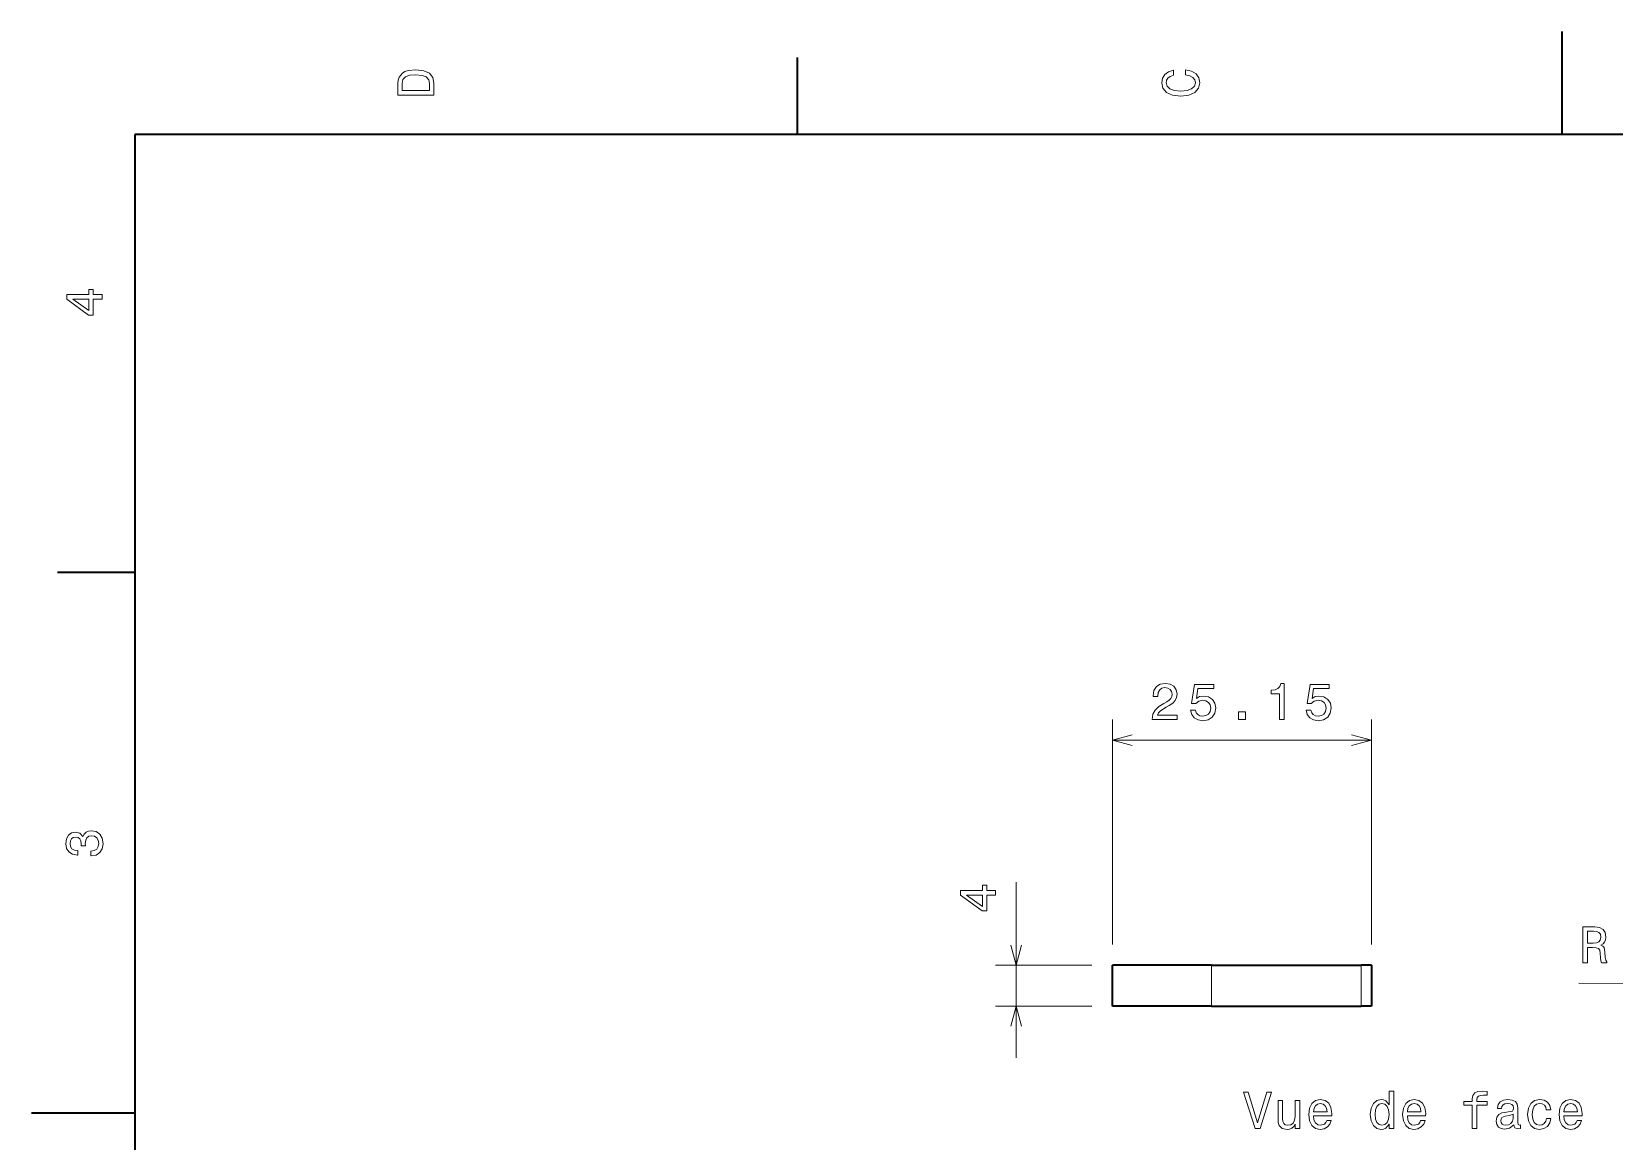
# Model space of a CAD drawing. Extents: x 0 to 296, y 0 to 210.
# Drawn here: x 0 to 153.6, y 102.3 to 210 of the extents above; entities that cross this region are included whole.
import ezdxf

# ---------------------------------------------------------------- set-up
doc = ezdxf.new("R2010")
doc.units = 0

msp = doc.modelspace()

# ---------------------------------------------------------------- linework, layer by layer
at = {"color": 7, "lineweight": 35, "ltscale": 0.25}
for p, q in [((148.5, 200), (148.5, 210)), ((10, 105), (0, 105))]:
    msp.add_line(p, q, dxfattribs=at)
at = {"color": 7, "lineweight": 35, "ltscale": 0.1875}
for p, q in [((74.300003, 200), (74.300003, 207.5)), ((10, 157.5), (2.5, 157.5))]:
    msp.add_line(p, q, dxfattribs=at)
at = {"color": 7, "lineweight": 35}
for p, q in [((287, 200), (10, 200)), ((10, 200), (10, 10))]:
    msp.add_line(p, q, dxfattribs=at)
at = {"color": 7, "lineweight": 13}
for p, q in [((104.854126, 121.381889), (104.854126, 143.206024)), ((129.999329, 121.381889), (129.999329, 143.206024)), ((104.854126, 141.206024), (129.999329, 141.206024)), ((202.011414, 117.510513), (150.092667, 117.607803))]:
    msp.add_line(p, q, dxfattribs=at)
at = {"color": 7, "lineweight": 13, "ltscale": 0.425901}
msp.add_line((95.527161, 110.381889), (95.527161, 127.417915), dxfattribs=at)
at = {"color": 7, "lineweight": 13, "ltscale": 0.233174}
for p, q in [((102.854126, 119.381889), (93.527161, 119.381889)), ((102.854126, 115.381889), (93.527161, 115.381889))]:
    msp.add_line(p, q, dxfattribs=at)
at = {"color": 7, "lineweight": 35, "ltscale": 0.24}
for p, q in [((114.454132, 119.381889), (104.854126, 119.381889)), ((114.454132, 115.381889), (104.854126, 115.381889))]:
    msp.add_line(p, q, dxfattribs=at)
at = {"color": 7, "lineweight": 35, "ltscale": 0.1}
for p, q in [((104.854126, 115.381889), (104.854126, 119.381889)), ((129.999329, 119.381889), (129.999329, 115.381889))]:
    msp.add_line(p, q, dxfattribs=at)
at = {"color": 7, "lineweight": 13, "ltscale": 0.1}
for p, q in [((114.454132, 115.381889), (114.454132, 119.381889)), ((128.999329, 119.381889), (128.999329, 115.381889))]:
    msp.add_line(p, q, dxfattribs=at)
at = {"color": 7, "lineweight": 35, "ltscale": 0.36363}
for p, q in [((114.454132, 119.381889), (128.999329, 119.381889)), ((114.454132, 115.381889), (128.999329, 115.381889))]:
    msp.add_line(p, q, dxfattribs=at)
at = {"color": 7, "lineweight": 35, "ltscale": 0.025}
for p, q in [((129.999329, 119.381889), (128.999329, 119.381889)), ((129.999329, 115.381889), (128.999329, 115.381889))]:
    msp.add_line(p, q, dxfattribs=at)
at = {"color": 7, "lineweight": 13}
for points in [[(35.533215, 204.994965), (35.533215, 203.829971), (39.033215, 203.829971), (39.033215, 204.994965), (38.922264, 205.544678), (38.584366, 205.953171), (38.034657, 206.205338), (37.283215, 206.296112), (36.516644, 206.215424), (36.21405, 206.114563), (35.971977, 205.973343), (35.644165, 205.56485), (35.563473, 205.297562)], [(35.951801, 204.959656), (36.027451, 205.342941), (36.259438, 205.605194), (36.672985, 205.761536), (37.283215, 205.811966), (37.873272, 205.756485), (38.286816, 205.600143), (38.533936, 205.332855), (38.614628, 204.959656), (38.614628, 204.298996), (35.951801, 204.298996)], [(111.93206, 205.817017), (112.35569, 205.716141), (112.658287, 205.549713), (112.844887, 205.317734), (112.905403, 205.045395), (112.814629, 204.71759), (112.54229, 204.460388), (112.098488, 204.28891), (111.483215, 204.233429), (110.872986, 204.28891), (110.424141, 204.455338), (110.151802, 204.71254), (110.055984, 205.045395), (110.106415, 205.287476), (110.247627, 205.494247), (110.474571, 205.655624), (110.787247, 205.766571), (110.787247, 206.245682), (110.308144, 206.094391), (109.94503, 205.832138), (109.718086, 205.474075), (109.637398, 205.045395), (109.763474, 204.510818), (110.116501, 204.10231), (110.696472, 203.840057), (111.483215, 203.749283), (112.269958, 203.840057), (112.84993, 204.10231), (113.208, 204.510818), (113.329041, 205.045395), (113.233215, 205.51442), (112.965927, 205.892654), (112.527161, 206.159943), (111.93206, 206.301163)], [(6.833213, 184.02739), (6.833213, 184.481277), (5.965778, 184.481277), (5.965778, 184.98056), (5.56232, 184.98056), (5.56232, 184.481277), (3.408862, 184.481277), (3.408862, 184.022339), (5.521974, 182.489197), (5.965778, 182.489197), (5.965778, 184.02739)], [(5.56232, 182.912827), (3.993876, 184.02739), (5.56232, 184.02739)], [(108.724136, 143.206024), (111.129753, 143.206024), (111.129753, 143.63974), (109.228455, 143.63974), (109.334366, 143.87677), (109.515923, 144.073456), (110.075722, 144.431519), (110.373276, 144.582825), (110.706123, 144.799683), (110.943161, 145.051849), (111.079323, 145.349396), (111.129753, 145.687286), (111.044022, 146.110901), (110.806992, 146.443756), (110.443878, 146.655579), (109.974854, 146.731232), (109.490707, 146.645508), (109.122551, 146.408478), (108.885521, 146.030212), (108.804825, 145.530945), (108.804825, 145.460327), (109.263763, 145.460327), (109.263763, 145.500671), (109.309151, 145.843628), (109.44532, 146.095795), (109.662178, 146.257172), (109.949638, 146.312653), (110.242149, 146.262207), (110.459007, 146.136139), (110.60022, 145.939453), (110.65065, 145.692322), (110.615349, 145.460327), (110.519524, 145.263641), (110.358139, 145.092194), (110.136238, 144.940887), (109.838692, 144.77951), (109.344452, 144.466827), (108.996475, 144.133972), (108.789696, 143.730499), (108.724136, 143.221161)], [(112.439987, 144.118835), (112.550934, 143.705292), (112.798058, 143.382538), (113.161163, 143.180786), (113.625145, 143.105164), (114.134506, 143.195923), (114.532928, 143.443054), (114.785088, 143.836426), (114.880905, 144.340729), (114.795174, 144.809753), (114.553101, 145.177917), (114.174858, 145.414948), (113.685661, 145.500671), (113.307419, 145.440155), (113.014915, 145.273743), (113.156128, 146.216827), (114.68927, 146.216827), (114.68927, 146.630371), (112.81823, 146.630371), (112.540848, 144.774475), (112.944305, 144.774475), (113.236816, 145.011505), (113.610016, 145.097229), (113.932785, 145.041748), (114.179901, 144.880371), (114.336243, 144.63324), (114.391716, 144.315521), (114.336243, 143.997803), (114.174858, 143.750671), (113.927734, 143.59433), (113.610016, 143.538879), (113.342728, 143.574158), (113.135956, 143.690155), (112.984657, 143.871735), (112.909004, 144.118835)], [(121.071976, 143.206024), (121.530907, 143.206024), (121.530907, 146.731232), (121.187973, 146.731232), (121.097191, 146.423584), (120.915634, 146.216827), (120.63826, 146.095795), (120.254974, 146.05545), (120.254974, 145.697357), (121.071976, 145.697357)], [(123.648056, 144.118835), (123.759003, 143.705292), (124.006126, 143.382538), (124.36924, 143.180786), (124.833214, 143.105164), (125.342583, 143.195923), (125.740997, 143.443054), (125.993156, 143.836426), (126.088974, 144.340729), (126.003242, 144.809753), (125.761169, 145.177917), (125.382927, 145.414948), (124.89373, 145.500671), (124.515488, 145.440155), (124.222984, 145.273743), (124.364197, 146.216827), (125.897339, 146.216827), (125.897339, 146.630371), (124.026299, 146.630371), (123.748917, 144.774475), (124.152374, 144.774475), (124.444885, 145.011505), (124.818085, 145.097229), (125.140854, 145.041748), (125.38797, 144.880371), (125.544312, 144.63324), (125.599785, 144.315521), (125.544312, 143.997803), (125.382927, 143.750671), (125.135803, 143.59433), (124.818085, 143.538879), (124.550797, 143.574158), (124.344025, 143.690155), (124.192726, 143.871735), (124.117073, 144.118835)], [(117.078751, 143.206024), (117.774712, 143.206024), (117.774712, 143.957458), (117.078751, 143.957458)], [(5.73379, 129.979111), (5.769093, 129.979111), (6.253242, 130.059799), (6.616354, 130.296829), (6.848343, 130.670029), (6.934078, 131.164276), (6.848343, 131.688766), (6.626441, 132.082138), (6.273415, 132.334305), (5.819525, 132.425079), (5.521974, 132.384735), (5.279899, 132.273788), (5.0933, 132.092224), (4.957133, 131.850143), (4.684798, 132.177963), (4.251081, 132.293961), (3.857709, 132.218307), (3.560158, 132.00145), (3.373559, 131.648422), (3.307997, 131.164276), (3.388689, 130.710388), (3.610591, 130.362396), (3.963617, 130.135452), (4.432637, 130.059799), (4.46794, 130.059799), (4.46794, 130.508652), (4.145173, 130.548996), (3.913184, 130.680115), (3.771974, 130.891937), (3.721542, 131.189484), (3.761888, 131.451736), (3.867795, 131.643372), (4.039265, 131.759369), (4.271254, 131.804764), (4.518372, 131.759369), (4.684798, 131.638336), (4.785663, 131.426514), (4.815922, 131.139053), (4.810879, 130.942368), (5.209294, 130.942368), (5.199208, 131.189484), (5.244596, 131.507217), (5.365634, 131.744247), (5.56232, 131.885452), (5.819525, 131.935883), (6.112032, 131.880417), (6.328891, 131.734161), (6.465058, 131.502167), (6.510447, 131.194534), (6.460014, 130.876801), (6.308718, 130.644821), (6.066643, 130.498566), (5.73379, 130.443085)], [(93.527161, 126.177284), (93.527161, 126.631172), (92.659729, 126.631172), (92.659729, 127.130455), (92.256271, 127.130455), (92.256271, 126.631172), (90.102814, 126.631172), (90.102814, 126.172234), (92.215927, 124.639091), (92.659729, 124.639091), (92.659729, 126.177284)], [(92.256271, 125.062721), (90.68782, 126.177284), (92.256271, 126.177284)], [(150.489777, 119.607063), (150.958801, 119.606186), (150.961563, 121.083847), (151.440674, 121.082947), (151.793671, 121.067154), (152.015442, 120.99614), (152.136169, 120.829483), (152.186035, 120.531837), (152.210403, 120.077904), (152.240112, 119.780296), (152.300293, 119.603668), (152.829834, 119.602676), (152.830017, 119.698502), (152.714279, 119.839928), (152.674438, 120.102249), (152.640182, 120.66716), (152.555237, 121.085907), (152.439484, 121.217247), (152.258118, 121.313408), (152.460083, 121.43911), (152.601624, 121.615356), (152.69281, 121.83709), (152.723572, 122.104324), (152.653763, 122.528084), (152.452621, 122.846184), (152.120132, 123.038452), (151.666367, 123.104866), (150.496338, 123.107056)], [(151.534439, 122.676437), (151.84201, 122.645599), (152.058701, 122.54937), (152.194534, 122.372604), (152.23941, 122.095139), (152.188416, 121.802734), (152.051926, 121.626472), (151.819763, 121.536133), (151.501999, 121.511505), (150.962372, 121.51252), (150.964554, 122.677505)], [(119.822258, 107.030304), (118.94474, 104.049759), (118.042, 107.030304), (117.562897, 107.030304), (118.692581, 103.525261), (119.196899, 103.525261), (120.301369, 107.030304)], [(123.024712, 106.233475), (122.580902, 106.233475), (122.580902, 104.670074), (122.530472, 104.306961), (122.384216, 104.044716), (122.157272, 103.883331), (121.859726, 103.832901), (121.622696, 103.873245), (121.471397, 103.994278), (121.385658, 104.20105), (121.365486, 104.493561), (121.365486, 106.233475), (120.921684, 106.233475), (120.921684, 104.453217), (120.936813, 104.095146), (121.032639, 103.797592), (121.325142, 103.525261), (121.794159, 103.429443), (122.046326, 103.464745), (122.263184, 103.555519), (122.449783, 103.711861), (122.601082, 103.938805), (122.601082, 103.525261), (123.024712, 103.525261)], [(124.361168, 104.750763), (126.136383, 104.750763), (126.141426, 104.957535), (126.06073, 105.537506), (125.838829, 105.97123), (125.485809, 106.233475), (125.016785, 106.329292), (124.557854, 106.228432), (124.204826, 105.946007), (123.977882, 105.487076), (123.897186, 104.881889), (123.972839, 104.261574), (124.199783, 103.807678), (124.547768, 103.525261), (125.001656, 103.429443), (125.395027, 103.495003), (125.717796, 103.666473), (125.954826, 103.938805), (126.090996, 104.301918), (125.652229, 104.301918), (125.561455, 104.100189), (125.430328, 103.948891), (125.057129, 103.827858), (124.769669, 103.883331), (124.552811, 104.059845), (124.411598, 104.347305), (124.361168, 104.735634)], [(131.709152, 103.943848), (131.709152, 103.525261), (132.152954, 103.525261), (132.152954, 107.146301), (131.714188, 107.146301), (131.714188, 105.819931), (131.376297, 106.203217), (131.169525, 106.293991), (130.932495, 106.329292), (130.503815, 106.228432), (130.170959, 105.946007), (129.954102, 105.492119), (129.878464, 104.881889), (129.954102, 104.27166), (130.170959, 103.812721), (130.503815, 103.525261), (130.932495, 103.429443), (131.169525, 103.464745), (131.381332, 103.555519)], [(133.469238, 104.750763), (135.244446, 104.750763), (135.249496, 104.957535), (135.168808, 105.537506), (134.946899, 105.97123), (134.593872, 106.233475), (134.124847, 106.329292), (133.665924, 106.228432), (133.312897, 105.946007), (133.085953, 105.487076), (133.005264, 104.881889), (133.080902, 104.261574), (133.307846, 103.807678), (133.655838, 103.525261), (134.109726, 103.429443), (134.503098, 103.495003), (134.825867, 103.666473), (135.062897, 103.938805), (135.199066, 104.301918), (134.7603, 104.301918), (134.669525, 104.100189), (134.538391, 103.948891), (134.165207, 103.827858), (133.877731, 103.883331), (133.660873, 104.059845), (133.519669, 104.347305), (133.469238, 104.735634)], [(139.768219, 105.764458), (139.768219, 103.525261), (140.212036, 103.525261), (140.212036, 105.764458), (141.220673, 105.764458), (141.220673, 106.142693), (140.212036, 106.142693), (140.212036, 106.30912), (140.24733, 106.510849), (140.363327, 106.647018), (140.560013, 106.727707), (140.842438, 106.757973), (141.220673, 106.737801), (141.220673, 107.121078), (140.741577, 107.146301), (140.307861, 107.100906), (140.005264, 106.964745), (139.8237, 106.727707), (139.768219, 106.389816), (139.768219, 106.142693), (138.956268, 106.142693), (138.956268, 105.764458)], [(143.79776, 103.878288), (143.79776, 103.863159), (143.822983, 103.691689), (143.898636, 103.570648), (144.216354, 103.474831), (144.46347, 103.515175), (144.46347, 103.858116), (144.357559, 103.842987), (144.216354, 103.908546), (144.191132, 104.110275), (144.191132, 105.512291), (144.130615, 105.870361), (143.954102, 106.12252), (143.646469, 106.273819), (143.212753, 106.329292), (142.789124, 106.268776), (142.47644, 106.097305), (142.279755, 105.830017), (142.214188, 105.47699), (142.214188, 105.446732), (142.61261, 105.446732), (142.647903, 105.658546), (142.758865, 105.809845), (142.940414, 105.90062), (143.197617, 105.935921), (143.444733, 105.910706), (143.621246, 105.83506), (143.727158, 105.703934), (143.762466, 105.522377), (143.742294, 105.310562), (143.661591, 105.204659), (143.459869, 105.154221), (143.081635, 105.113876), (142.647903, 105.023102), (142.340271, 104.861717), (142.158722, 104.609558), (142.103241, 104.236359), (142.153671, 103.903503), (142.310013, 103.656387), (142.56218, 103.500046), (142.910156, 103.444572), (143.379181, 103.550476)], [(146.949783, 105.335777), (147.38855, 105.335777), (147.29776, 105.739235), (147.080902, 106.056961), (146.743011, 106.253647), (146.304245, 106.329292), (145.820099, 106.228432), (145.451935, 105.946007), (145.219955, 105.487076), (145.139267, 104.871803), (145.214905, 104.261574), (145.441864, 103.807678), (145.799927, 103.525261), (146.289124, 103.429443), (146.722839, 103.505089), (147.06073, 103.716904), (147.292725, 104.049759), (147.393585, 104.493561), (146.969955, 104.493561), (146.894302, 104.211143), (146.753098, 103.999321), (146.551361, 103.868202), (146.304245, 103.827858), (145.996613, 103.893417), (145.774704, 104.095146), (145.63855, 104.422958), (145.593155, 104.886932), (145.63855, 105.34082), (145.779755, 105.668633), (146.006699, 105.870361), (146.304245, 105.940964), (146.566498, 105.895576), (146.763184, 105.779587), (146.894302, 105.587944)], [(148.649353, 104.750763), (150.424561, 104.750763), (150.429611, 104.957535), (150.348907, 105.537506), (150.127014, 105.97123), (149.773987, 106.233475), (149.304962, 106.329292), (148.846039, 106.228432), (148.493011, 105.946007), (148.266068, 105.487076), (148.185364, 104.881889), (148.261017, 104.261574), (148.487961, 103.807678), (148.835953, 103.525261), (149.289841, 103.429443), (149.683212, 103.495003), (150.005981, 103.666473), (150.243011, 103.938805), (150.379181, 104.301918), (149.940414, 104.301918), (149.84964, 104.100189), (149.718506, 103.948891), (149.345306, 103.827858), (149.057846, 103.883331), (148.840988, 104.059845), (148.699783, 104.347305), (148.649353, 104.735634)], [(124.361168, 105.123962), (124.416641, 105.471947), (124.552811, 105.729149), (124.759583, 105.88549), (125.031914, 105.940964), (125.29921, 105.88549), (125.505981, 105.729149), (125.632057, 105.471947), (125.677444, 105.123962)], [(131.008133, 105.930878), (131.300644, 105.860275), (131.522552, 105.663589), (131.653671, 105.335777), (131.704102, 104.881889), (131.653671, 104.422958), (131.522552, 104.095146), (131.300644, 103.893417), (131.008133, 103.827858), (130.730759, 103.893417), (130.518951, 104.095146), (130.377731, 104.428001), (130.332352, 104.881889), (130.377731, 105.330734), (130.518951, 105.658546), (130.730759, 105.860275)], [(133.469238, 105.123962), (133.524704, 105.471947), (133.660873, 105.729149), (133.867645, 105.88549), (134.139984, 105.940964), (134.407272, 105.88549), (134.614044, 105.729149), (134.740128, 105.471947), (134.785522, 105.123962)], [(143.74733, 104.473389), (143.686813, 104.211143), (143.525436, 104.009407), (143.283356, 103.878288), (142.985809, 103.832901), (142.794159, 103.858116), (142.65799, 103.938805), (142.572266, 104.080017), (142.547043, 104.276703), (142.567215, 104.453217), (142.647903, 104.579292), (142.970673, 104.720505), (143.379181, 104.781021), (143.74733, 104.902061)], [(148.649353, 105.123962), (148.704819, 105.471947), (148.840988, 105.729149), (149.04776, 105.88549), (149.320099, 105.940964), (149.587387, 105.88549), (149.794159, 105.729149), (149.920242, 105.471947), (149.965637, 105.123962)]]:
    msp.add_lwpolyline(points, close=True, dxfattribs=at)
for points in [[(106.78598, 141.723663), (104.854126, 141.206024), (106.78598, 140.688385)], [(128.067474, 140.688385), (129.999329, 141.206024), (128.067474, 141.723663)], [(95.009521, 121.313744), (95.527161, 119.381889), (96.0448, 121.313744)], [(96.0448, 113.450035), (95.527161, 115.381889), (95.009521, 113.450035)]]:
    msp.add_lwpolyline(points, dxfattribs=at)

doc.saveas('drawing.dxf')
